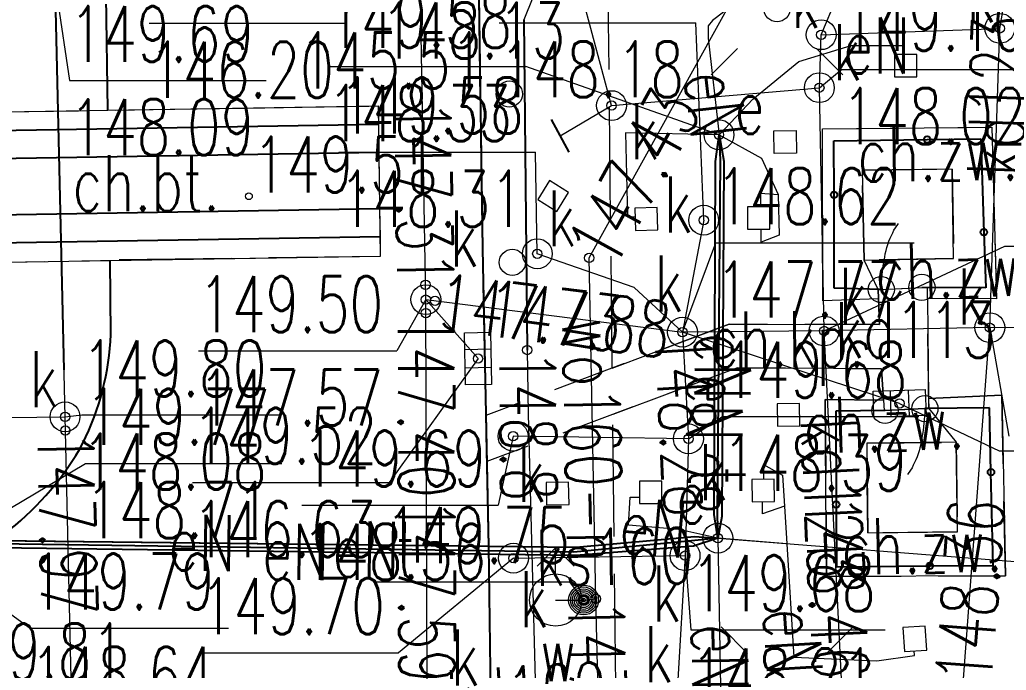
# Model space of a CAD drawing. Header units: metres. Extents: x 7583802 to 7586368, y 5958992 to 5960558.
# Drawn here: x 7585920.36 to 7585946.8, y 5959356.19 to 5959373.62 of the extents above; entities that cross this region are included whole.
import ezdxf
from ezdxf.enums import TextEntityAlignment as Align

# ---------------------------------------------------------------- set-up
doc = ezdxf.new("R2010")
doc.units = ezdxf.units.M
for name, pattern in [('1', [0]), ('3_1', [0]), ('3_14', [1, -1]), ('3_KTCR02', [3, 2, -1]), ('3_KTJZ01', [4, 3, -1]), ('3_KTKR01', [0]), ('3_KTPL01', [4, 3, -1]), ('3_KTTR01', [0]), ('4_1', [0]), ('4_SUOP03_13', [0]), ('4_SUOP03_15', [0]), ('4_SUOP03_17', [0]), ('4_SUPE_01', [0]), ('4_SUPK_01', [0]), ('4_SUPT_01', [0]), ('4_SUPW_01', [0]), ('4_SUSM04_02', [0]), ('BUF', [0])]:
    doc.linetypes.add(name, pattern=pattern)
doc.layers.get('0').update_dxf_attribs({"color": 250, "linetype": 'CONTINUOUS', "lineweight": 100})
for name, color, linetype, lineweight in [('EBTPO_L_2', 7, '1', 18), ('KTCR_E_T_1', 7, 'CONTINUOUS', 15), ('KTCR_L_1', 7, '3_KTCR02', 18), ('KTJZ_L_0', 7, '3_KTJZ01', 18), ('KTKR_L_0', 7, '3_KTKR01', 25), ('KTOK_L_3', 7, '3_1', 18), ('KTOK_L_4', 7, 'CONTINUOUS', 25), ('KTPL_L_0', 7, '3_KTPL01', 18), ('KTTR_L_0', 7, '3_KTTR01', 25), ('RTPW_T_1', 7, 'CONTINUOUS', 15), ('SUOE_L_1', 1, '4_SUOP03_13', 25), ('SUOK_L_0', 34, '4_SUOP03_15', 25), ('SUOT_L_1', 30, '4_SUOP03_17', 25), ('SUPE_E_T_3', 1, 'CONTINUOUS', 15), ('SUPE_L_3', 1, '4_SUPE_01', 18), ('SUPK_E_T_0', 34, 'CONTINUOUS', 15), ('SUPK_E_T_4', 34, 'CONTINUOUS', 15), ('SUPK_L_0', 34, '4_SUPK_01', 18), ('SUPK_L_4', 34, '4_SUPK_01', 18), ('SUPT_E_T_0', 30, 'CONTINUOUS', 15), ('SUPT_L_0', 30, '4_SUPT_01', 18), ('SUPW_E_T_0', 5, 'CONTINUOUS', 15), ('SUPW_L_0', 5, '4_SUPW_01', 18), ('SUSM_L_3', 7, '4_SUSM04_02', 18), ('SUSM_T_0', 7, 'CONTINUOUS', 18), ('SUSM_T_3', 7, 'CONTINUOUS', 18), ('SUTE_T_0', 1, 'CONTINUOUS', 18), ('SUTK_T_0', 34, 'CONTINUOUS', 18), ('SUTW_T_0', 5, 'CONTINUOUS', 18), ('SUUE_E_T_3', 7, 'CONTINUOUS', 15), ('SUUE_T_4', 7, 'CONTINUOUS', 13), ('SUUK_E_T_3', 7, 'CONTINUOUS', 15), ('SUUK_T_0', 7, 'CONTINUOUS', 18), ('SUUK_T_4', 7, 'CONTINUOUS', 13), ('SUUK_T_5', 7, 'CONTINUOUS', 25), ('SUUW_E_T_5', 7, 'CONTINUOUS', 15), ('SUUW_T_0', 7, 'CONTINUOUS', 18), ('SUUW_T_7', 7, 'CONTINUOUS', 15)]:
    doc.layers.add(name, color=color, linetype=linetype, lineweight=lineweight)
doc.styles.get("Standard").update_dxf_attribs({"font": 'Simplex.SHX', "width": 0.75})

# ---------------------------------------------------------------- blocks, each defined once
blk = doc.blocks.new('3_RTPW02')
at = {"linetype": 'CONTINUOUS'}
blk.add_circle((0, 0), 0.09, dxfattribs=at)
blk = doc.blocks.new('4_SUSM04_01')
at = {"linetype": 'CONTINUOUS'}
blk.add_circle((0, 0), 0.35, dxfattribs=at)
blk = doc.blocks.new('4_SUSM01')
at = {"linetype": 'CONTINUOUS'}
for p, q in [((-1.0607, 1.0607), (-1.7678, 1.7678)), ((1.0607, 1.0607), (1.7678, 1.7678)), ((-1.0607, -1.0607), (-1.7678, -1.7678)), ((1.0607, -1.0607), (1.7678, -1.7678))]:
    blk.add_line(p, q, dxfattribs=at)
blk.add_circle((0, 0), 0.35, dxfattribs=at)
blk = doc.blocks.new('4_SUPS01_03')
at = {"linetype": 'CONTINUOUS'}
blk.add_circle((0, 0), 0.125, dxfattribs=at)
blk = doc.blocks.new('4_SUPS01_05')
at = {"linetype": 'CONTINUOUS'}
blk.add_circle((0, 0), 0.125, dxfattribs=at)
blk = doc.blocks.new('4_SUPS01_08')
at = {"linetype": 'CONTINUOUS'}
blk.add_circle((0, 0), 0.125, dxfattribs=at)
blk = doc.blocks.new('4_SUUS22_01')
at = {"linetype": 'CONTINUOUS'}
blk.add_circle((0, 0), 0.4, dxfattribs=at)
blk = doc.blocks.new('4_SUUS05')
at = {"linetype": 'CONTINUOUS'}
for p, q in [((-0.7, -0.35), (-0.7, 0.35)), ((-0.7, 0.35), (0.7, 0.35)), ((-0.245, 0.35), (-0.245, -0.35)), ((0.245, 0.35), (0.245, -0.35)), ((0.7, 0.35), (0.7, -0.35)), ((0.7, -0.35), (-0.7, -0.35))]:
    blk.add_line(p, q, dxfattribs=at)
blk = doc.blocks.new('4_SUUS23')
at = {"linetype": 'CONTINUOUS'}
blk.add_line((0, -0.5), (0, 0.5), dxfattribs=at)
blk = doc.blocks.new('4_SUUS25')
at = {"linetype": 'CONTINUOUS'}
for radius in [0.4, 0.35, 0.3, 0.25, 0.2, 0.15, 0.1, 0.05, 0.0143]:
    blk.add_circle((0, 0), radius, dxfattribs=at)
blk = doc.blocks.new('4_SUUS02')
at = {"linetype": 'CONTINUOUS'}
for p, q in [((0, 1.4), (-0.495, 0.905)), ((0, 1.4), (0.495, 0.905)), ((0, 0.7), (0, 1.4))]:
    blk.add_line(p, q, dxfattribs=at)
blk.add_circle((0, 0), 0.7, dxfattribs=at)

msp = doc.modelspace()

# ---------------------------------------------------------------- linework, layer by layer
at = {"layer": 'EBTPO_L_2', "linetype": 'BUF', "lineweight": 18}
for p, q in [((7585919.93, 5959371.15), (7585929.96, 5959371.31)), ((7585929.96, 5959371.31), (7585930.02, 5959367.28)), ((7585930.02, 5959367.28), (7585920, 5959367.12))]:
    msp.add_line(p, q, dxfattribs=at)
at = {"layer": 'KTCR_L_1', "linetype": '3_KTCR02'}
for p, q in [((7585919.93, 5959371.15), (7585929.96, 5959371.31)), ((7585929.96, 5959371.31), (7585930.02, 5959367.28)), ((7585941.87, 5959370.7), (7585946.41, 5959370.74)), ((7585946.41, 5959370.74), (7585946.54, 5959366.14)), ((7585941.88, 5959366.09), (7585941.87, 5959370.7)), ((7585942.94, 5959369.59), (7585945.35, 5959369.62)), ((7585942.99, 5959367.18), (7585942.94, 5959369.59)), ((7585945.35, 5959369.62), (7585945.39, 5959367.22)), ((7585930.02, 5959367.28), (7585920, 5959367.12)), ((7585945.39, 5959367.22), (7585942.99, 5959367.18)), ((7585943.368, 5959366.393), (7585943.4, 5959365.45)), ((7585943.368, 5959366.393), (7585943.45, 5959366.39)), ((7585943.377, 5959366.141), (7585943.368, 5959366.393)), ((7585943.45, 5959366.39), (7585944.54, 5959366.45)), ((7585944.54, 5959366.45), (7585944.689, 5959366.449)), ((7585944.721, 5959363.201), (7585944.689, 5959366.449)), ((7585944.692, 5959366.15), (7585944.689, 5959366.449)), ((7585943.377, 5959366.141), (7585941.88, 5959366.09)), ((7585946.54, 5959366.14), (7585944.692, 5959366.15)), ((7585939.37, 5959365.46), (7585932.85, 5959363.017)), ((7585943.4, 5959365.45), (7585939.37, 5959365.46)), ((7585939.6, 5959364.29), (7585932.874, 5959361.786)), ((7585939.6, 5959364.29), (7585943.46, 5959364.27)), ((7585943.46, 5959364.27), (7585943.523, 5959363.15)), ((7585943.507, 5959363.43), (7585941.95, 5959363.44)), ((7585941.95, 5959363.44), (7585941.98, 5959358.7)), ((7585943.507, 5959363.43), (7585943.523, 5959363.15)), ((7585946.68, 5959363.56), (7585944.718, 5959363.468)), ((7585944.718, 5959363.468), (7585944.721, 5959363.201)), ((7585946.78, 5959358.72), (7585946.68, 5959363.56)), ((7585943.523, 5959363.15), (7585943.55, 5959363.15)), ((7585943.55, 5959363.15), (7585944.62, 5959363.2)), ((7585944.62, 5959363.2), (7585944.721, 5959363.201)), ((7585932.874, 5959361.786), (7585932.85, 5959363.017)), ((7585943.06, 5959362.27), (7585945.46, 5959362.3)), ((7585943.09, 5959359.87), (7585943.06, 5959362.27)), ((7585945.46, 5959362.3), (7585945.49, 5959359.9)), ((7585945.49, 5959359.9), (7585943.09, 5959359.87)), ((7585941.98, 5959358.7), (7585946.78, 5959358.72))]:
    msp.add_line(p, q, dxfattribs=at)
at = {"layer": 'KTCR_L_1', "linetype": '3_14'}
for p, q in [((7585943.368, 5959366.393), (7585942.99, 5959367.18)), ((7585944.721, 5959363.201), (7585945.46, 5959362.3))]:
    msp.add_line(p, q, dxfattribs=at)
at = {"layer": 'KTJZ_L_0', "linetype": '3_KTJZ01'}
for p, q in [((7585932.76, 5959367.48), (7585932.58, 5959379.48)), ((7585922.59, 5959379.42), (7585922.71, 5959371.194)), ((7585922.71, 5959371.194), (7585929.96, 5959371.31)), ((7585929.96, 5959371.31), (7585929.97, 5959370.82)), ((7585929.97, 5959370.82), (7585929.98, 5959370.06)), ((7585929.98, 5959370.06), (7585930, 5959368.55)), ((7585930, 5959368.55), (7585930.02, 5959367.8)), ((7585930.02, 5959367.8), (7585930.02, 5959367.28)), ((7585932.92, 5959359.51), (7585932.76, 5959367.48)), ((7585930.02, 5959367.28), (7585922.78, 5959367.18)), ((7585922.78, 5959367.18), (7585922.8, 5959365.19)), ((7585933.08, 5959348.5), (7585932.92, 5959359.51))]:
    msp.add_line(p, q, dxfattribs=at)
for centre, radius, start, end in [((7585915.467, 5959365.517), 7.34, 333.744, 357.446), ((7585915.313, 5959365.999), 7.7, 308.3407, 331.0311)]:
    msp.add_arc(centre, radius, start, end, dxfattribs=at)
at = {"layer": 'KTKR_L_0', "linetype": '3_KTKR01'}
for p, q in [((7585932.58, 5959379.48), (7585932.76, 5959367.48)), ((7585922.59, 5959379.42), (7585922.71, 5959371.194)), ((7585932.76, 5959367.48), (7585932.92, 5959359.51)), ((7585922.8, 5959365.19), (7585922.78, 5959367.18)), ((7585932.92, 5959359.51), (7585933.08, 5959348.5))]:
    msp.add_line(p, q, dxfattribs=at)
for centre, radius, start, end in [((7585915.467, 5959365.517), 7.34, 333.744, 357.446), ((7585915.313, 5959365.999), 7.7, 308.3407, 331.0311)]:
    msp.add_arc(centre, radius, start, end, dxfattribs=at)
at = {"layer": 'KTOK_L_3'}
for p, q in [((7585943.828, 5959368.043), (7585943.913, 5959368.158)), ((7585943.689, 5959367.765), (7585943.722, 5959367.837)), ((7585943.722, 5959367.837), (7585943.756, 5959367.909)), ((7585943.756, 5959367.909), (7585943.789, 5959367.981)), ((7585943.789, 5959367.981), (7585943.828, 5959368.043)), ((7585943.601, 5959367.52), (7585943.629, 5959367.602)), ((7585943.629, 5959367.602), (7585943.656, 5959367.683)), ((7585943.656, 5959367.683), (7585943.689, 5959367.765)), ((7585943.541, 5959367.256), (7585943.557, 5959367.347)), ((7585943.557, 5959367.347), (7585943.579, 5959367.439)), ((7585943.579, 5959367.439), (7585943.601, 5959367.52)), ((7585943.493, 5959366.973), (7585943.508, 5959367.074)), ((7585943.508, 5959367.074), (7585943.525, 5959367.165)), ((7585943.525, 5959367.165), (7585943.541, 5959367.256)), ((7585943.466, 5959366.681), (7585943.476, 5959366.782)), ((7585943.476, 5959366.782), (7585943.482, 5959366.882)), ((7585943.482, 5959366.882), (7585943.493, 5959366.973)), ((7585943.455, 5959366.49), (7585943.46, 5959366.591)), ((7585943.46, 5959366.591), (7585943.466, 5959366.681)), ((7585943.45, 5959366.39), (7585943.455, 5959366.49)), ((7585943.45, 5959366.39), (7585944.008, 5959366.421)), ((7585944.008, 5959366.421), (7585944.54, 5959366.45)), ((7585944.072, 5959363.174), (7585943.55, 5959363.15)), ((7585944.62, 5959363.2), (7585944.072, 5959363.174)), ((7585944.614, 5959363.1), (7585944.608, 5959362.999)), ((7585944.62, 5959363.2), (7585944.614, 5959363.1)), ((7585944.591, 5959362.808), (7585944.585, 5959362.708)), ((7585944.602, 5959362.909), (7585944.591, 5959362.808)), ((7585944.608, 5959362.999), (7585944.602, 5959362.909)), ((7585944.574, 5959362.617), (7585944.558, 5959362.516)), ((7585944.585, 5959362.708), (7585944.574, 5959362.617)), ((7585944.524, 5959362.335), (7585944.508, 5959362.244)), ((7585944.541, 5959362.425), (7585944.524, 5959362.335)), ((7585944.558, 5959362.516), (7585944.541, 5959362.425)), ((7585944.463, 5959362.071), (7585944.436, 5959361.99)), ((7585944.486, 5959362.153), (7585944.463, 5959362.071)), ((7585944.508, 5959362.244), (7585944.486, 5959362.153)), ((7585944.342, 5959361.755), (7585944.309, 5959361.684)), ((7585944.376, 5959361.827), (7585944.342, 5959361.755)), ((7585944.408, 5959361.909), (7585944.376, 5959361.827)), ((7585944.436, 5959361.99), (7585944.408, 5959361.909)), ((7585944.237, 5959361.55), (7585944.153, 5959361.436)), ((7585944.276, 5959361.612), (7585944.237, 5959361.55)), ((7585944.309, 5959361.684), (7585944.276, 5959361.612))]:
    msp.add_line(p, q, dxfattribs=at)
for centre in [(7585944.54, 5959366.45), (7585943.45, 5959366.39), (7585943.55, 5959363.15), (7585944.62, 5959363.2)]:
    msp.add_circle(centre, 0.35, dxfattribs=at)
at = {"layer": 'KTOK_L_4'}
for p, q in [((7585942.18, 5959370.38), (7585944.68, 5959370.412)), ((7585942.184, 5959368.93), (7585942.18, 5959370.38)), ((7585944.68, 5959370.412), (7585946.12, 5959370.43)), ((7585946.12, 5959370.43), (7585946.201, 5959367.931)), ((7585942.19, 5959366.43), (7585942.184, 5959368.93)), ((7585946.201, 5959367.931), (7585946.25, 5959366.44)), ((7585943.45, 5959366.39), (7585942.19, 5959366.43)), ((7585946.25, 5959366.44), (7585944.54, 5959366.45)), ((7585943.55, 5959363.15), (7585942.23, 5959363.13)), ((7585942.23, 5959363.13), (7585942.242, 5959360.63)), ((7585946.35, 5959363.22), (7585944.62, 5959363.2)), ((7585946.391, 5959361.499), (7585946.35, 5959363.22)), ((7585946.45, 5959359), (7585946.391, 5959361.499)), ((7585942.242, 5959360.63), (7585942.25, 5959358.96)), ((7585942.25, 5959358.96), (7585944.75, 5959358.984)), ((7585944.75, 5959358.984), (7585946.45, 5959359))]:
    msp.add_line(p, q, dxfattribs=at)
for centre in [(7585944.68, 5959370.412), (7585942.184, 5959368.93), (7585946.201, 5959367.931), (7585946.391, 5959361.499), (7585942.242, 5959360.63), (7585944.75, 5959358.984)]:
    msp.add_circle(centre, 0.0875, dxfattribs=at)
at = {"layer": 'KTPL_L_0', "linetype": '3_KTPL01'}
for p, q in [((7585936.24, 5959364.287), (7585936.13, 5959374.27)), ((7585936.51, 5959339.77), (7585936.254, 5959363.044))]:
    msp.add_line(p, q, dxfattribs=at)
at = {"layer": 'KTPL_L_0', "linetype": '3_14'}
for p, q in [((7585941.87, 5959370.7), (7585946.41, 5959370.74)), ((7585946.41, 5959370.74), (7585946.54, 5959366.14)), ((7585941.88, 5959366.09), (7585941.87, 5959370.7)), ((7585943.377, 5959366.141), (7585941.88, 5959366.09)), ((7585943.4, 5959365.45), (7585943.377, 5959366.141)), ((7585946.54, 5959366.14), (7585944.692, 5959366.15)), ((7585944.692, 5959366.15), (7585944.718, 5959363.468)), ((7585936.24, 5959364.287), (7585939.37, 5959365.46)), ((7585939.37, 5959365.46), (7585943.4, 5959365.45)), ((7585939.6, 5959364.29), (7585936.254, 5959363.044)), ((7585943.46, 5959364.27), (7585939.6, 5959364.29)), ((7585943.507, 5959363.43), (7585943.46, 5959364.27)), ((7585941.98, 5959358.7), (7585941.95, 5959363.44)), ((7585941.95, 5959363.44), (7585943.507, 5959363.43)), ((7585944.718, 5959363.468), (7585946.68, 5959363.56)), ((7585946.68, 5959363.56), (7585946.78, 5959358.72)), ((7585946.78, 5959358.72), (7585941.98, 5959358.7))]:
    msp.add_line(p, q, dxfattribs=at)
at = {"layer": 'KTTR_L_0', "linetype": '3_KTTR01'}
for p, q in [((7585913.7, 5959370.56), (7585929.97, 5959370.82)), ((7585929.98, 5959370.06), (7585919.22, 5959369.89)), ((7585930, 5959368.55), (7585919.25, 5959368.38)), ((7585930.02, 5959367.8), (7585913.75, 5959367.54))]:
    msp.add_line(p, q, dxfattribs=at)
at = {"layer": 'SUOE_L_1', "linetype": '4_1'}
for p, q in [((7585933.87, 5959373.62), (7585933.96, 5959364.77)), ((7585939.01, 5959369.82), (7585939.1, 5959370.54)), ((7585939.1, 5959370.54), (7585939.23, 5959369.83)), ((7585938.97, 5959360.36), (7585939.01, 5959369.82)), ((7585939.23, 5959369.83), (7585939.18, 5959360.31)), ((7585939.07, 5959359.73), (7585938.97, 5959360.36)), ((7585939.18, 5959360.31), (7585939.07, 5959359.73)), ((7585917.87, 5959359.69), (7585935.27, 5959359.49)), ((7585938.36, 5959359.66), (7585935.21, 5959359.35)), ((7585935.27, 5959359.49), (7585938.44, 5959359.77)), ((7585939.07, 5959359.73), (7585938.36, 5959359.66)), ((7585939.07, 5959359.73), (7585938.42, 5959359.51)), ((7585938.44, 5959359.77), (7585939.07, 5959359.73)), ((7585935.26, 5959359.26), (7585917.88, 5959359.49)), ((7585935.21, 5959359.35), (7585917.9, 5959359.6)), ((7585938.42, 5959359.51), (7585935.26, 5959359.26))]:
    msp.add_line(p, q, dxfattribs=at)
at = {"layer": 'SUOK_L_0', "linetype": '4_1'}
msp.add_line((7585921.543, 5959364.241), (7585921.31, 5959374.55), dxfattribs=at)
at = {"layer": 'SUOT_L_1', "linetype": '4_1'}
for p, q in [((7585939.1, 5959370.54), (7585939.13, 5959369.85)), ((7585939.13, 5959369.85), (7585939.05, 5959360.34)), ((7585939.05, 5959360.34), (7585939.07, 5959359.73))]:
    msp.add_line(p, q, dxfattribs=at)
at = {"layer": 'SUPE_L_3', "linetype": '4_SUPE_01'}
for p, q in [((7585934.16, 5959374.34), (7585933.87, 5959373.62)), ((7585939.22, 5959373.82), (7585938.93, 5959373.6)), ((7585933.87, 5959373.62), (7585933.96, 5959364.77)), ((7585938.93, 5959373.6), (7585938.81, 5959373.46)), ((7585938.81, 5959373.46), (7585938.81, 5959373.13)), ((7585938.81, 5959373.13), (7585939.1, 5959370.54)), ((7585941.24, 5959372.5), (7585942.64, 5959372.93)), ((7585942.64, 5959372.93), (7585944.04, 5959372.93)), ((7585944.04, 5959372.93), (7585944.04, 5959372.69)), ((7585940.01, 5959371.49), (7585941.24, 5959372.5)), ((7585939.1, 5959370.54), (7585940.01, 5959371.49)), ((7585939.1, 5959370.54), (7585936.59, 5959370.59)), ((7585936.59, 5959370.59), (7585936.65, 5959368.34)), ((7585939.1, 5959370.54), (7585939.01, 5959369.82)), ((7585939.1, 5959370.54), (7585940.24, 5959369.91)), ((7585939.1, 5959370.54), (7585939.23, 5959369.83)), ((7585939.01, 5959369.82), (7585938.97, 5959360.36)), ((7585939.23, 5959369.83), (7585939.18, 5959360.31)), ((7585940.24, 5959369.91), (7585940.69, 5959368.94)), ((7585940.21, 5959368.97), (7585940.21, 5959368.61)), ((7585940.21, 5959368.97), (7585940.69, 5959368.94)), ((7585940.69, 5959368.94), (7585940.71, 5959367.85)), ((7585936.65, 5959368.34), (7585936.847, 5959368.347)), ((7585940.23, 5959367.66), (7585940.23, 5959368.01)), ((7585940.71, 5959367.85), (7585940.23, 5959367.66)), ((7585933.96, 5959364.77), (7585933.982, 5959363.058)), ((7585933.982, 5959363.058), (7585934.23, 5959353.71)), ((7585940.29, 5959361.7), (7585940.297, 5959361.305)), ((7585940.29, 5959361.7), (7585940.8, 5959361.42)), ((7585940.8, 5959361.42), (7585940.86, 5959360.59)), ((7585936.67, 5959360.08), (7585936.72, 5959360.83)), ((7585936.72, 5959360.83), (7585936.97, 5959360.83)), ((7585940.27, 5959360.38), (7585940.265, 5959360.705)), ((7585940.86, 5959360.59), (7585940.27, 5959360.38)), ((7585940.86, 5959360.59), (7585940.92, 5959359.58)), ((7585938.97, 5959360.36), (7585939.07, 5959359.73)), ((7585939.18, 5959360.31), (7585939.07, 5959359.73)), ((7585938.02, 5959359.96), (7585936.67, 5959360.08)), ((7585939.07, 5959359.73), (7585938.02, 5959359.96)), ((7585935.27, 5959359.49), (7585917.87, 5959359.69)), ((7585935.21, 5959359.35), (7585938.36, 5959359.66)), ((7585938.44, 5959359.77), (7585935.27, 5959359.49)), ((7585938.36, 5959359.66), (7585939.07, 5959359.73)), ((7585938.42, 5959359.51), (7585939.07, 5959359.73)), ((7585939.07, 5959359.73), (7585938.44, 5959359.77)), ((7585940.92, 5959359.58), (7585939.07, 5959359.73)), ((7585939.07, 5959359.73), (7585939.14, 5959355.74)), ((7585917.88, 5959359.49), (7585935.26, 5959359.26)), ((7585917.9, 5959359.6), (7585935.21, 5959359.35)), ((7585935.26, 5959359.26), (7585938.42, 5959359.51)), ((7585940.92, 5959359.58), (7585941.11, 5959356.54)), ((7585941.11, 5959356.54), (7585943.33, 5959356.44)), ((7585943.33, 5959356.44), (7585944.34, 5959356.58)), ((7585944.34, 5959356.58), (7585944.332, 5959356.709))]:
    msp.add_line(p, q, dxfattribs=at)
at = {"layer": 'SUPK_L_0', "linetype": '4_1'}
for p, q in [((7585931.24, 5959366.12), (7585930.93, 5959383.39)), ((7585921.57, 5959362.98), (7585921.31, 5959374.55)), ((7585941.84, 5959373.22), (7585946.63, 5959373.39)), ((7585946.36, 5959365.37), (7585946.63, 5959373.39)), ((7585941.79, 5959371.8), (7585941.84, 5959373.22)), ((7585936.22, 5959371.32), (7585941.79, 5959371.8)), ((7585941.92, 5959365.28), (7585941.79, 5959371.8)), ((7585934.84, 5959370.51), (7585936.22, 5959371.32)), ((7585938.69, 5959368.25), (7585938.12, 5959365.25)), ((7585936.83, 5959366.45), (7585934.23, 5959367.35)), ((7585938.12, 5959365.25), (7585936.83, 5959366.45)), ((7585931.28, 5959355.4), (7585931.24, 5959366.12)), ((7585931.24, 5959366.12), (7585932.64, 5959364.54)), ((7585931.24, 5959366.12), (7585938.12, 5959365.25)), ((7585941.92, 5959365.28), (7585938.12, 5959365.25)), ((7585938.12, 5959365.25), (7585938.28, 5959362.39)), ((7585943.94, 5959363.34), (7585938.12, 5959365.25)), ((7585946.36, 5959365.37), (7585941.92, 5959365.28)), ((7585942.39, 5959355.77), (7585941.92, 5959365.28)), ((7585945.64, 5959355.72), (7585946.36, 5959365.37)), ((7585952.91, 5959365.32), (7585946.36, 5959365.37)), ((7585920.054, 5959362.96), (7585921.57, 5959362.98)), ((7585922.02, 5959343.45), (7585921.57, 5959362.98)), ((7585938.28, 5959362.39), (7585933.58, 5959362.46)), ((7585938.28, 5959362.39), (7585938.19, 5959359.26)), ((7585938.19, 5959359.26), (7585937.99, 5959355.78))]:
    msp.add_line(p, q, dxfattribs=at)
at = {"layer": 'SUPK_L_4', "linetype": '4_1'}
msp.add_line((7585933.59, 5959359.19), (7585938.19, 5959359.26), dxfattribs=at)
at = {"layer": 'SUPT_L_0', "linetype": '4_SUPT_01'}
for p, q in [((7585939.1, 5959370.54), (7585939.13, 5959369.85)), ((7585939.13, 5959369.85), (7585939.05, 5959360.34)), ((7585939.05, 5959360.34), (7585939.07, 5959359.73)), ((7585938.36, 5959359.66), (7585935.21, 5959359.35)), ((7585939.07, 5959359.73), (7585938.36, 5959359.66)), ((7585935.21, 5959359.35), (7585917.9, 5959359.6))]:
    msp.add_line(p, q, dxfattribs=at)
at = {"layer": 'SUPW_L_0', "linetype": '4_1'}
for p, q in [((7585935.62, 5959367.24), (7585940.97, 5959376.9)), ((7585935.8, 5959358.1), (7585935.62, 5959367.24)), ((7585934.72, 5959358.07), (7585935.47, 5959358.07)), ((7585935.47, 5959358.07), (7585935.8, 5959358.1)), ((7585935.911, 5959353.329), (7585935.8, 5959358.1))]:
    msp.add_line(p, q, dxfattribs=at)
at = {"layer": 'SUSM_L_3', "linetype": '4_SUSM04_02'}
for p, q in [((7585943.8, 5959372.69), (7585943.8, 5959372.09)), ((7585944.4, 5959372.69), (7585943.8, 5959372.69)), ((7585944.4, 5959372.09), (7585944.4, 5959372.69)), ((7585943.8, 5959372.09), (7585944.4, 5959372.09)), ((7585940.57, 5959370.64), (7585941.17, 5959370.65)), ((7585940.58, 5959370.04), (7585940.57, 5959370.64)), ((7585941.17, 5959370.65), (7585941.18, 5959370.05)), ((7585941.18, 5959370.05), (7585940.58, 5959370.04)), ((7585945.35, 5959369.62), (7585942.94, 5959369.59)), ((7585942.94, 5959369.59), (7585942.99, 5959367.18)), ((7585945.39, 5959367.22), (7585945.35, 5959369.62)), ((7585934.56, 5959369.31), (7585934.24, 5959368.8)), ((7585935.07, 5959368.99), (7585934.56, 5959369.31)), ((7585934.75, 5959368.48), (7585935.07, 5959368.99)), ((7585934.24, 5959368.8), (7585934.75, 5959368.48)), ((7585937.44, 5959368.59), (7585936.84, 5959368.57)), ((7585936.84, 5959368.57), (7585936.86, 5959367.97)), ((7585937.46, 5959367.99), (7585937.44, 5959368.59)), ((7585939.86, 5959368.61), (7585939.86, 5959368.01)), ((7585940.46, 5959368.61), (7585939.86, 5959368.61)), ((7585940.46, 5959368.01), (7585940.46, 5959368.61)), ((7585936.86, 5959367.97), (7585937.46, 5959367.99)), ((7585939.86, 5959368.01), (7585940.46, 5959368.01)), ((7585942.99, 5959367.18), (7585945.39, 5959367.22)), ((7585941.26, 5959363.34), (7585940.66, 5959363.33)), ((7585940.66, 5959363.33), (7585940.67, 5959362.73)), ((7585941.27, 5959362.74), (7585941.26, 5959363.34)), ((7585940.67, 5959362.73), (7585941.27, 5959362.74)), ((7585945.46, 5959362.3), (7585943.06, 5959362.27)), ((7585943.06, 5959362.27), (7585943.09, 5959359.87)), ((7585945.49, 5959359.9), (7585945.46, 5959362.3)), ((7585935.07, 5959361.23), (7585934.47, 5959361.22)), ((7585934.47, 5959361.22), (7585934.48, 5959360.62)), ((7585935.08, 5959360.63), (7585935.07, 5959361.23)), ((7585936.97, 5959361.26), (7585936.97, 5959360.66)), ((7585937.57, 5959361.26), (7585936.97, 5959361.26)), ((7585937.57, 5959360.66), (7585937.57, 5959361.26)), ((7585940.58, 5959361.31), (7585939.98, 5959361.3)), ((7585939.98, 5959361.3), (7585939.99, 5959360.7)), ((7585940.59, 5959360.71), (7585940.58, 5959361.31)), ((7585939.99, 5959360.7), (7585940.59, 5959360.71)), ((7585934.48, 5959360.62), (7585935.08, 5959360.63)), ((7585936.97, 5959360.66), (7585937.57, 5959360.66)), ((7585943.09, 5959359.87), (7585945.49, 5959359.9)), ((7585944.63, 5959357.37), (7585944.03, 5959357.33)), ((7585944.03, 5959357.33), (7585944.07, 5959356.692)), ((7585944.67, 5959356.73), (7585944.63, 5959357.37)), ((7585944.07, 5959356.692), (7585944.67, 5959356.73))]:
    msp.add_line(p, q, dxfattribs=at)
at = {"layer": 'SUTE_T_0', "linetype": 'CONTINUOUS'}
for p, q in [((7585928.602, 5959372.37), (7585933.922, 5959372.37)), ((7585939.1, 5959370.54), (7585933.922, 5959372.37)), ((7585939.07, 5959359.73), (7585947.258, 5959359.087))]:
    msp.add_line(p, q, dxfattribs=at)
at = {"layer": 'SUTK_T_0', "linetype": 'CONTINUOUS'}
for p, q in [((7585929.44, 5959376.47), (7585929.09, 5959373.53)), ((7585941.84, 5959373.22), (7585942.853, 5959375.669)), ((7585946.63, 5959373.39), (7585946.977, 5959375.494)), ((7585921.31, 5959374.55), (7585921.691, 5959371.989)), ((7585936.22, 5959371.32), (7585935.349, 5959374.58)), ((7585923.824, 5959373.53), (7585929.09, 5959373.53)), ((7585933.21, 5959373.542), (7585938.475, 5959373.542)), ((7585938.69, 5959368.25), (7585938.475, 5959373.542)), ((7585941.79, 5959371.8), (7585942.387, 5959372.289)), ((7585942.387, 5959372.289), (7585947.707, 5959372.289)), ((7585921.691, 5959371.989), (7585926.957, 5959371.989)), ((7585928.913, 5959370.074), (7585934.179, 5959370.074)), ((7585934.23, 5959367.35), (7585934.179, 5959370.074)), ((7585938.12, 5959365.25), (7585939.015, 5959367.64)), ((7585939.015, 5959367.64), (7585944.335, 5959367.64)), ((7585941.92, 5959365.28), (7585946.765, 5959367.55)), ((7585946.765, 5959367.55), (7585952.031, 5959367.55)), ((7585931.24, 5959366.12), (7585930.465, 5959364.746)), ((7585946.36, 5959365.37), (7585946.869, 5959362.464)), ((7585925.145, 5959364.746), (7585930.465, 5959364.746)), ((7585932.64, 5959364.54), (7585930.255, 5959361.221)), ((7585943.94, 5959363.34), (7585946.606, 5959362.071)), ((7585921.57, 5959362.98), (7585922.018, 5959363.029)), ((7585922.018, 5959363.029), (7585927.338, 5959363.029)), ((7585938.28, 5959362.39), (7585939.194, 5959362.993)), ((7585939.194, 5959362.993), (7585944.46, 5959362.993)), ((7585933.58, 5959362.46), (7585933.179, 5959360.61)), ((7585946.606, 5959362.071), (7585951.98, 5959362.071)), ((7585919.45, 5959360.15), (7585922.115, 5959361.73)), ((7585922.115, 5959361.73), (7585927.38, 5959361.73)), ((7585924.989, 5959361.221), (7585930.255, 5959361.221)), ((7585927.913, 5959360.61), (7585933.179, 5959360.61)), ((7585918.03, 5959359.2), (7585920.635, 5959357.314)), ((7585933.59, 5959359.19), (7585930.509, 5959356.653)), ((7585938.19, 5959359.26), (7585938.343, 5959357.272)), ((7585920.635, 5959357.314), (7585925.955, 5959357.314)), ((7585938.343, 5959357.272), (7585943.555, 5959357.272)), ((7585925.189, 5959356.653), (7585930.509, 5959356.653))]:
    msp.add_line(p, q, dxfattribs=at)
at = {"layer": 'SUTW_T_0', "linetype": 'CONTINUOUS'}
for p in [(7585929.833, 5959358.557), (7585935.47, 5959358.07)]:
    msp.add_line(p, (7585935.099, 5959358.557), dxfattribs=at)

# ---------------------------------------------------------------- block references
at = {"layer": 'RTPW_T_1'}
msp.add_blockref('3_RTPW02', (7585926.5, 5959368.89), dxfattribs=at)
at = {"layer": 'SUSM_T_0'}
for p in [(7585940.655, 5959373.915), (7585940.925, 5959355.58)]:
    msp.add_blockref('4_SUSM01', p, dxfattribs=at)
at = {"layer": 'SUSM_T_3'}
for p in [(7585933.48, 5959371.63), (7585933.56, 5959367.12)]:
    msp.add_blockref('4_SUSM04_01', p, dxfattribs=at)
at = {"layer": 'SUTE_T_0'}
for p in [(7585939.1, 5959370.54), (7585933.96, 5959364.77), (7585939.07, 5959359.73)]:
    msp.add_blockref('4_SUPS01_03', p, dxfattribs=at)
at = {"layer": 'SUTK_T_0'}
for p in [(7585946.63, 5959373.39), (7585941.84, 5959373.22), (7585941.79, 5959371.8), (7585936.22, 5959371.32), (7585938.69, 5959368.25), (7585934.23, 5959367.35), (7585931.233, 5959366.518), (7585931.24, 5959366.12), (7585931.488, 5959366.088), (7585931.241, 5959365.761), (7585946.36, 5959365.37), (7585938.12, 5959365.25), (7585938.12, 5959365.25), (7585941.92, 5959365.28), (7585932.64, 5959364.54), (7585943.94, 5959363.34), (7585921.57, 5959362.98), (7585921.578, 5959362.613), (7585933.58, 5959362.46), (7585938.28, 5959362.39), (7585938.19, 5959359.26), (7585933.59, 5959359.19)]:
    msp.add_blockref('4_SUPS01_05', p, dxfattribs=at)
at = {"layer": 'SUTW_T_0'}
for p in [(7585935.62, 5959367.24), (7585935.47, 5959358.07), (7585935.8, 5959358.1)]:
    msp.add_blockref('4_SUPS01_08', p, dxfattribs=at)
at = {"layer": 'SUUE_T_4'}
for p in [(7585939.1, 5959370.54), (7585939.07, 5959359.73)]:
    msp.add_blockref('4_SUUS22_01', p, dxfattribs=at)
at = {"layer": 'SUUK_T_0'}
for p, rotation in [((7585932.64, 5959364.54), 271.15986606942755), ((7585943.94, 5959363.34), 1.791248073058209)]:
    msp.add_blockref('4_SUUS05', p, dxfattribs=dict(at, rotation=rotation))
at = {"layer": 'SUUK_T_4'}
for p in [(7585946.63, 5959373.39), (7585941.84, 5959373.22), (7585941.79, 5959371.8), (7585936.22, 5959371.32), (7585938.69, 5959368.25), (7585934.23, 5959367.35), (7585931.24, 5959366.12), (7585946.36, 5959365.37), (7585938.12, 5959365.25), (7585941.92, 5959365.28), (7585921.57, 5959362.98), (7585933.58, 5959362.46), (7585938.28, 5959362.39), (7585938.19, 5959359.26), (7585933.59, 5959359.19)]:
    msp.add_blockref('4_SUUS22_01', p, dxfattribs=at)
at = {"layer": 'SUUK_T_5', "rotation": 208.21543815047465}
msp.add_blockref('4_SUUS23', (7585934.84, 5959370.51), dxfattribs=at)
at = {"layer": 'SUUW_T_0'}
msp.add_blockref('4_SUUS02', (7585934.72, 5959358.07), dxfattribs=at)
at = {"layer": 'SUUW_T_7'}
msp.add_blockref('4_SUUS25', (7585935.47, 5959358.07), dxfattribs=at)

# ---------------------------------------------------------------- texts
at = {"layer": 'KTCR_E_T_1', "width": 0.7}
for s, rotation, p in [('ch.zw.', 0.6987, (7585944.966, 5959370.056)), ('ch.zw.', 1.7047, (7585945.44, 5959366.926)), ('ch.kp.', 0.252, (7585940.924, 5959364.81)), ('ch.zw.', 1.8912, (7585943.521, 5959362.808)), ('ch.zw.', 1.4109, (7585944.537, 5959359.542))]:
    msp.add_text(s, height=1.5, rotation=rotation, dxfattribs=at).set_placement(p, align=Align.MIDDLE)
msp.add_text('ch.bt.', height=1.5, dxfattribs=at).set_placement((7585923.745, 5959369.245), align=Align.MIDDLE)
at = {"layer": 'RTPW_T_1', "width": 0.7}
msp.add_text('149.51', height=1.5, dxfattribs=at).set_placement((7585926.6, 5959368.99))
at = {"layer": 'SUPE_E_T_3', "width": 0.7}
msp.add_text('eN', height=1.5, dxfattribs=at).set_placement((7585943.326, 5959372.93), align=Align.MIDDLE)
for rotation, p in [(276.3887, (7585939.01, 5959371.346)), (269.6991, (7585939.201, 5959364.331)), (269.7577, (7585938.982, 5959363.223)), (354.9204, (7585937.345, 5959360.02)), (359.3415, (7585925.241, 5959359.605)), (359.1726, (7585929.641, 5959359.43)), (359.2418, (7585927.755, 5959359.359)), (273.5763, (7585941.084, 5959356.961)), (271.0051, (7585939.126, 5959356.535))]:
    msp.add_text('eN', height=1.5, rotation=rotation, dxfattribs=at).set_placement(p, align=Align.MIDDLE)
at = {"layer": 'SUPK_E_T_0', "width": 0.7}
for s, rotation, p in [('kd123', 88.0718, (7585946.569, 5959371.584)), ('kd113', 0.0752, (7585944.361, 5959365.309)), ('kd123', 272.8293, (7585942.141, 5959360.801)), ('kd160', 3.2413, (7585933.942, 5959355.551))]:
    msp.add_text(s, height=1.5, rotation=rotation, dxfattribs=at).set_placement(p, align=Align.MIDDLE)
at = {"layer": 'SUPK_E_T_4', "width": 0.7}
msp.add_text('ks160', height=1.5, rotation=0.8718, dxfattribs=at).set_placement((7585936.296, 5959359.231), align=Align.MIDDLE)
at = {"layer": 'SUPT_E_T_0', "width": 0.7}
for rotation, p in [(269.518, (7585939.059, 5959361.388)), (359.1726, (7585930.706, 5959359.415))]:
    msp.add_text('t', height=1.5, rotation=rotation, dxfattribs=at).set_placement(p, align=Align.MIDDLE)
at = {"layer": 'SUPW_E_T_0', "width": 0.7}
msp.add_text('wo160-n', height=1.5, rotation=271.1282, dxfattribs=at).set_placement((7585935.716, 5959362.358), align=Align.MIDDLE)
at = {"layer": 'SUTE_T_0', "width": 0.7}
for s, p in [('149.58', (7585928.602, 5959374.37)), ('148.33', (7585928.602, 5959371.87))]:
    msp.add_text(s, height=1.5, dxfattribs=at).set_placement(p, align=Align.TOP_LEFT)
msp.add_text('148.8', height=1.5, rotation=270.7362, dxfattribs=at).set_placement((7585933.96, 5959364.77), align=Align.MIDDLE_LEFT)
at = {"layer": 'SUTK_T_0', "width": 0.7}
for s, p in [('149.10', (7585942.387, 5959374.289)), ('149.69', (7585921.691, 5959373.989)), ('148.13', (7585930.029, 5959374.08)), ('145.51', (7585927.855, 5959373.28)), ('146.20', (7585923.824, 5959373.03)), ('148.18', (7585933.21, 5959373.042)), ('149.58', (7585928.913, 5959372.074)), ('148.02', (7585942.387, 5959371.789)), ('148.09', (7585921.691, 5959371.489)), ('148.31', (7585928.913, 5959369.574)), ('148.62', (7585939.015, 5959369.64)), ('147.77', (7585939.015, 5959367.14)), ('149.50', (7585925.145, 5959366.746)), ('149.80', (7585922.018, 5959365.029)), ('149.68', (7585939.194, 5959364.993)), ('147.57', (7585925.145, 5959364.246)), ('149.77', (7585922.115, 5959363.73)), ('149.52', (7585924.989, 5959363.221)), ('149.69', (7585927.913, 5959362.61)), ('148.08', (7585922.018, 5959362.529)), ('148.39', (7585939.194, 5959362.493)), ('148.71', (7585922.115, 5959361.23)), ('146.63', (7585924.989, 5959360.721)), ('148.56', (7585927.913, 5959360.11)), ('149.79', (7585920.635, 5959359.314)), ('149.68', (7585938.343, 5959359.272)), ('149.70', (7585925.189, 5959358.653)), ('149.81', (7585918.225, 5959357.442)), ('148.64', (7585920.635, 5959356.814)), ('148.21', (7585938.343, 5959356.772))]:
    msp.add_text(s, height=1.5, dxfattribs=at).set_placement(p, align=Align.TOP_LEFT)
for s, rotation, p in [('147.31', 271.0284, (7585931.233, 5959366.518)), ('147.88', 352.793, (7585937.795, 5959365.291)), ('147.59', 270.2138, (7585931.278, 5959355.841)), ('148.46', 272.8293, (7585942.381, 5959355.951))]:
    msp.add_text(s, height=1.5, rotation=rotation, dxfattribs=at).set_placement(p, align=Align.MIDDLE_RIGHT)
for s, rotation, p in [('147.73', 352.7436, (7585931.568, 5959366.078)), ('147.40', 270.2138, (7585931.241, 5959365.761)), ('148.28', 273.202, (7585938.12, 5959365.25)), ('147.97', 271.3199, (7585921.578, 5959362.613)), ('148.36', 85.733, (7585945.649, 5959355.841))]:
    msp.add_text(s, height=1.5, rotation=rotation, dxfattribs=at).set_placement(p, align=Align.MIDDLE_LEFT)
at = {"layer": 'SUTW_T_0', "width": 0.7}
for s, rotation, p in [('147.43', 61.021, (7585935.62, 5959367.24)), ('147.58', 271.3309, (7585935.8, 5959358.1))]:
    msp.add_text(s, height=1.5, rotation=rotation, dxfattribs=at).set_placement(p, align=Align.MIDDLE_LEFT)
msp.add_text('149.75', height=1.5, dxfattribs=at).set_placement((7585935.099, 5959360.557), align=Align.TOP_RIGHT)
at = {"layer": 'SUUE_E_T_3', "width": 0.7}
msp.add_text('e', height=1.5, dxfattribs=at).set_placement((7585939.514, 5959370.562))
msp.add_text('e', height=1.5, dxfattribs=at).set_placement((7585938.765, 5959360.121), align=Align.RIGHT)
at = {"layer": 'SUUK_E_T_3', "width": 0.7}
for p in [(7585946.502, 5959373.555), (7585941.799, 5959373.407), (7585938.383, 5959367.923), (7585938.135, 5959365.805), (7585946.254, 5959365.455), (7585921.383, 5959363.237), (7585937.856, 5959355.872)]:
    msp.add_text('k', height=1.5, dxfattribs=at).set_placement(p, align=Align.RIGHT)
for p in [(7585942.146, 5959371.999), (7585934.502, 5959367.549), (7585931.884, 5959367.006), (7585942.313, 5959365.475), (7585931.909, 5959355.779)]:
    msp.add_text('k', height=1.5, dxfattribs=at).set_placement(p)
for p in [(7585936.72, 5959371.388), (7585933.689, 5959362.202), (7585938.555, 5959362.246), (7585933.747, 5959358.843)]:
    msp.add_text('k', height=1.5, dxfattribs=at).set_placement(p, align=Align.TOP_LEFT)
msp.add_text('k', height=1.5, dxfattribs=at).set_placement((7585938.069, 5959358.996), align=Align.TOP_RIGHT)
at = {"layer": 'SUUW_E_T_5', "width": 0.7}
msp.add_text('w', height=1.5, dxfattribs=at).set_placement((7585935.279, 5959357.397), align=Align.TOP_RIGHT)

doc.saveas('drawing.dxf')
